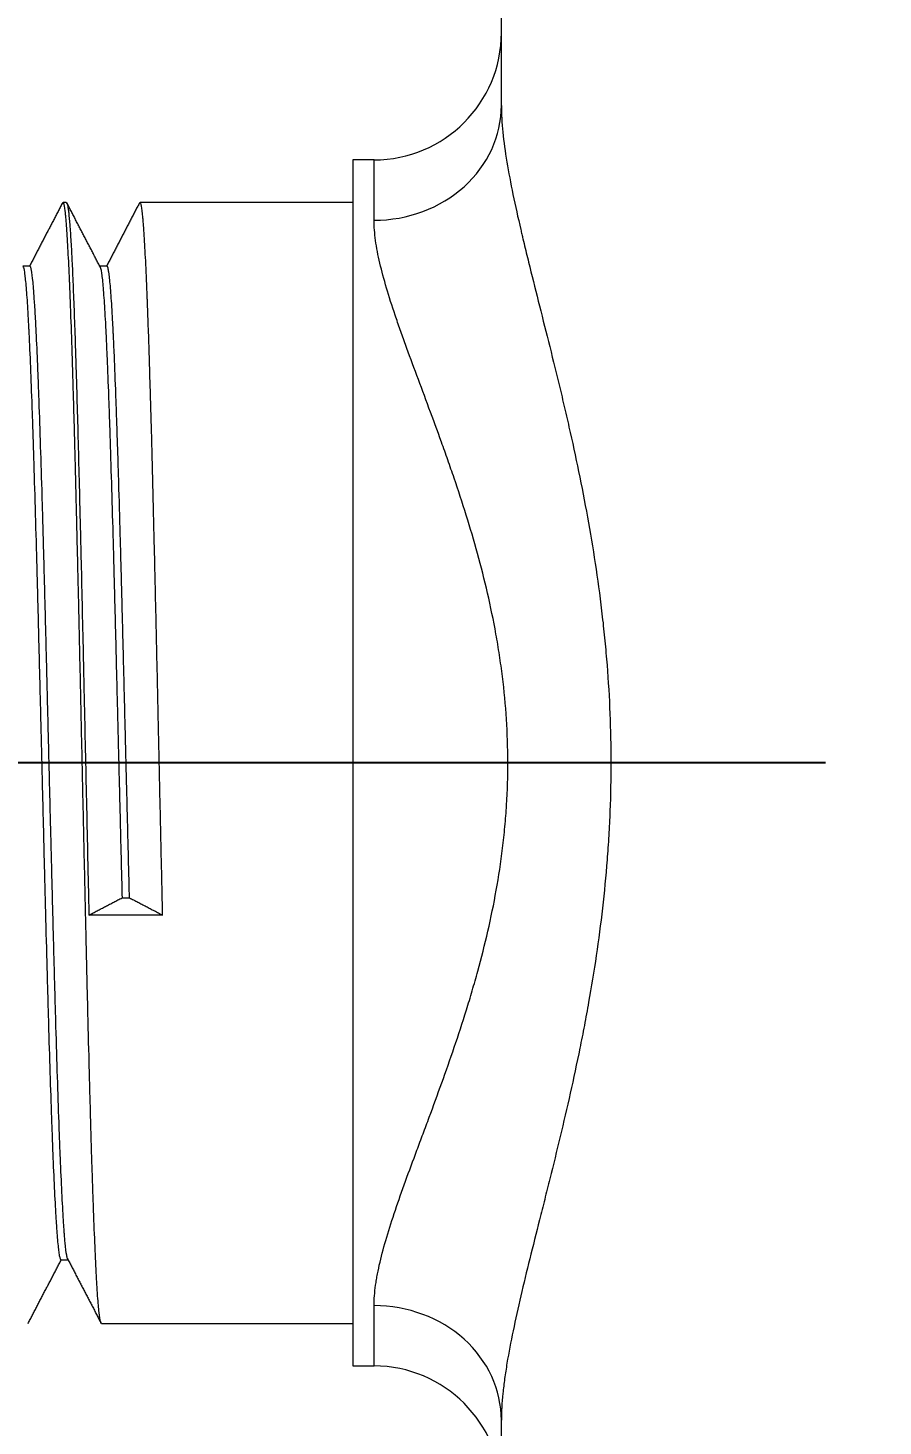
# Model space of a CAD drawing. Extents: x 10170 to 11010, y -16669 to -16075.
# Drawn here: x 10324.44 to 10344.58, y -16364.84 to -16331.92 of the extents above; entities that cross this region are included whole.
import ezdxf

# ---------------------------------------------------------------- set-up
doc = ezdxf.new("R2010")
doc.units = 0
doc.header["$MEASUREMENT"] = 0
doc.linetypes.add('CENTER2', pattern=[28.575, 19.05, -3.175, 3.175, -3.175])
doc.linetypes.add('HIDDEN2', pattern=[4.7625, 3.175, -1.5875])
doc.layers.get('DEFPOINTS').update_dxf_attribs({"linetype": 'CONTINUOUS'})
doc.layers.add('1', color=4, linetype='HIDDEN2', lineweight=13)
doc.layers.add('5', color=2, linetype='CONTINUOUS', lineweight=9)
doc.layers.add('CENTER', color=1, linetype='CENTER2')
doc.styles.get("Standard").update_dxf_attribs({"font": 'Gulim.ttf'})
doc.dimstyles.new('STANDARD$0', dxfattribs={"dimtxt": 3.5, "dimasz": 2.5, "dimexe": 0.7, "dimexo": 0.7, "dimgap": 0.5, "dimtad": 3, "dimdec": 4, "dimdsep": 46, "dimtxsty": 'Standard', "dimcen": 0, "dimclrd": 2, "dimclre": 2, "dimclrt": 4, "dimadec": 0, "dimazin": 0, "dimtp": 0.2, "dimtm": 0.1, "dimtfac": 0.5, "dimtdec": 4, "dimtmove": 1, "dimatfit": 3, "dimfxl": 0, "dimtolj": 1, "dimarcsym": 0})

# ---------------------------------------------------------------- blocks, each defined once
blk = doc.blocks.new('*D34')
at = {"layer": '5', "color": 2, "lineweight": -2}
for p, q in [((10249.09, -16381.773), (10249.09, -16320.671)), ((10335.59, -16331.323), (10335.59, -16320.671)), ((10251.59, -16321.371), (10333.09, -16321.371))]:
    blk.add_line(p, q, dxfattribs=at)
at = {"layer": '5', "color": 2}
for points in [[(10251.59, -16320.954), (10251.59, -16321.787), (10249.09, -16321.371)], [(10333.09, -16320.954), (10333.09, -16321.787), (10335.59, -16321.371)]]:
    blk.add_solid(points, dxfattribs=at)
at = {"layer": 'DEFPOINTS', "color": 0}
for p in [(10335.59, -16321.371), (10335.59, -16332.023), (10249.09, -16382.473)]:
    blk.add_point(p, dxfattribs=at)
at = {"layer": '5', "color": 4, "insert": (10294.159, -16319.076), "char_height": 3.5, "attachment_point": 5}
blk.add_mtext('\\A1;86.5', dxfattribs=at)
blk = doc.blocks.new('*D10')
at = {"layer": '5', "color": 2, "lineweight": -2}
for p, q in [((10480.405, -16348.923), (10480.405, -16396.321)), ((10335.59, -16386.338), (10335.59, -16396.321)), ((10338.09, -16395.621), (10477.905, -16395.621))]:
    blk.add_line(p, q, dxfattribs=at)
at = {"layer": '5', "color": 2}
for points in [[(10338.09, -16395.204), (10338.09, -16396.037), (10335.59, -16395.621)], [(10477.905, -16395.204), (10477.905, -16396.037), (10480.405, -16395.621)]]:
    blk.add_solid(points, dxfattribs=at)
at = {"layer": 'DEFPOINTS', "color": 0}
for p in [(10480.405, -16348.223), (10335.59, -16385.638), (10480.405, -16395.621)]:
    blk.add_point(p, dxfattribs=at)
at = {"layer": '5', "color": 4, "insert": (10409.255, -16393.322), "char_height": 3.5, "attachment_point": 5}
blk.add_mtext('\\A1;144.8', dxfattribs=at)
blk = doc.blocks.new('*D13')
at = {"layer": '5', "color": 2, "lineweight": -2}
for p, q in [((10342.526, -16199.223), (10316.595, -16199.223)), ((10317.295, -16346.723), (10317.295, -16201.723)), ((10341.642, -16349.223), (10316.595, -16349.223))]:
    blk.add_line(p, q, dxfattribs=at)
at = {"layer": '5', "color": 2}
for points in [[(10316.879, -16201.723), (10317.712, -16201.723), (10317.295, -16199.223)], [(10316.879, -16346.723), (10317.712, -16346.723), (10317.295, -16349.223)]]:
    blk.add_solid(points, dxfattribs=at)
at = {"layer": 'DEFPOINTS', "color": 0}
for p in [(10317.295, -16199.223), (10343.226, -16199.223), (10342.342, -16349.223)]:
    blk.add_point(p, dxfattribs=at)
at = {"layer": '5', "color": 4, "insert": (10313.128, -16266.878), "char_height": 3.5, "attachment_point": 5, "rotation": 90}
blk.add_mtext('\\A1;150~200', dxfattribs=at)

msp = doc.modelspace()

# ---------------------------------------------------------------- linework, layer by layer
at = {"layer": '1', "color": 7, "linetype": 'Continuous', "lineweight": 18}
for p, q in [((10335.5905, -16333.74418), (10335.5905, -16214.70157)), ((10332.5905, -16335.02287), (10332.0905, -16335.02287)), ((10332.0905, -16335.02287), (10332.0905, -16349.22287)), ((10325.34001, -16336.02287), (10325.26238, -16336.02287)), ((10332.0905, -16336.02287), (10327.07673, -16336.02287)), ((10324.48154, -16337.52287), (10324.31352, -16337.52287)), ((10326.29573, -16337.52287), (10326.12777, -16337.52287)), ((10332.0905, -16349.22287), (10332.0905, -16363.42287)), ((10326.65369, -16352.39857), (10326.8289, -16352.39857)), ((10327.60979, -16352.80571), (10325.8728, -16352.80571)), ((10325.21373, -16360.92287), (10325.38175, -16360.92287)), ((10326.16941, -16362.42287), (10332.0905, -16362.42287)), ((10332.0905, -16363.42287), (10332.5905, -16363.42287)), ((10335.5905, -16369.22287), (10335.5905, -16364.70157))]:
    msp.add_line(p, q, dxfattribs=at)
at = {"layer": '1', "color": 1, "linetype": 'Continuous', "lineweight": 13}
for p, q in [((10332.5905, -16336.44395), (10332.5905, -16335.02287)), ((10332.5905, -16363.42287), (10332.5905, -16362.00179))]:
    msp.add_line(p, q, dxfattribs=at)
at = {"layer": '1', "color": 7, "linetype": 'Continuous', "lineweight": 18}
for centre, start, end in [((10332.5905, -16332.02287), 270, 0), ((10332.5905, -16366.42287), 0, 90)]:
    msp.add_arc(centre, 3, start, end, dxfattribs=at)
at = {"layer": '1', "color": 1, "linetype": 'Continuous', "lineweight": 13}
for centre, start_param, end_param in [((10332.5905, -16333.74418), 4.71238898, 6.28318531), ((10332.5905, -16364.70157), 0, 1.57079633)]:
    msp.add_ellipse(centre, major_axis=(3, 0), ratio=0.89992413, start_param=start_param, end_param=end_param, dxfattribs=at)
for points, knots in [([(10335.5905, -16333.74418), (10335.5905, -16333.94176), (10335.60281, -16334.15192), (10335.6473, -16334.59532), (10335.6795, -16334.82857), (10335.76008, -16335.31675), (10335.80847, -16335.5717), (10335.91836, -16336.10246), (10335.97986, -16336.37827), (10336.05491, -16336.70007), (10336.06333, -16336.736), (10336.08031, -16336.80806), (10336.10597, -16336.91647), (10336.16718, -16337.17164), (10336.22171, -16337.3941), (10336.33298, -16337.84388), (10336.41012, -16338.15022), (10336.56777, -16338.77555), (10336.6483, -16339.09453), (10336.81038, -16339.74506), (10336.89195, -16340.07662), (10336.99315, -16340.49903), (10337.01335, -16340.58392), (10337.05364, -16340.75449), (10337.07373, -16340.84016), (10337.1336, -16341.09768), (10337.17306, -16341.27024), (10337.28964, -16341.79056), (10337.36499, -16342.14097), (10337.50897, -16342.84895), (10337.64622, -16343.56409), (10337.82615, -16344.65891), (10337.92507, -16345.40415), (10337.9792, -16345.87496), (10337.98964, -16345.96937), (10338.00973, -16346.15871), (10338.01938, -16346.25371), (10338.04704, -16346.53888), (10338.06375, -16346.72909), (10338.10853, -16347.30007), (10338.15392, -16348.06223), (10338.17728, -16349.20808), (10338.16247, -16349.97373), (10338.14001, -16350.54862), (10338.13064, -16350.74036), (10338.11378, -16351.02814), (10338.10769, -16351.12409), (10338.09463, -16351.31546), (10338.05975, -16351.79295), (10338.01398, -16352.26574), (10337.92823, -16353.01643), (10337.8791, -16353.38889), (10337.76992, -16354.12823), (10337.70987, -16354.49511), (10337.6129, -16355.04136), (10337.57943, -16355.22277), (10337.52767, -16355.49387), (10337.51015, -16355.58412), (10337.47469, -16355.76395), (10337.45675, -16355.85353), (10337.36608, -16356.29974), (10337.29047, -16356.65135), (10337.13528, -16357.34422), (10337.05569, -16357.68548), (10336.89469, -16358.35787), (10336.81327, -16358.68899), (10336.69145, -16359.17807), (10336.65089, -16359.33983), (10336.59035, -16359.58055), (10336.57022, -16359.66048), (10336.53009, -16359.81967), (10336.51009, -16359.89898), (10336.41061, -16360.29358), (10336.33322, -16360.60092), (10336.18527, -16361.1989), (10336.11471, -16361.48954), (10335.983, -16362.05376), (10335.92185, -16362.32733), (10335.81189, -16362.85665), (10335.76308, -16363.1124), (10335.70174, -16363.48173), (10335.68328, -16363.60245), (10335.65897, -16363.7798), (10335.65143, -16363.83829), (10335.63754, -16363.954), (10335.63121, -16364.01111), (10335.60283, -16364.29232), (10335.5905, -16364.50395), (10335.5905, -16364.70157)], [0, 0, 0, 0, 0.03125, 0.03125, 0.0625, 0.0625, 0.09375, 0.09375, 0.125, 0.125, 0.12890625, 0.12890625, 0.1328125, 0.140625, 0.15625, 0.15625, 0.1875, 0.1875, 0.21875, 0.21875, 0.25, 0.25, 0.2578125, 0.2578125, 0.265625, 0.265625, 0.28125, 0.28125, 0.3125, 0.3125, 0.34375, 0.375, 0.40625, 0.40625, 0.4140625, 0.4140625, 0.421875, 0.421875, 0.4375, 0.4375, 0.46875, 0.5, 0.53125, 0.53125, 0.546875, 0.546875, 0.5546875, 0.5546875, 0.5625, 0.59375, 0.59375, 0.625, 0.625, 0.65625, 0.65625, 0.671875, 0.671875, 0.6796875, 0.6796875, 0.6875, 0.6875, 0.71875, 0.71875, 0.75, 0.75, 0.78125, 0.78125, 0.796875, 0.796875, 0.8046875, 0.8046875, 0.8125, 0.8125, 0.84375, 0.84375, 0.875, 0.875, 0.90625, 0.90625, 0.9375, 0.9375, 0.953125, 0.953125, 0.9609375, 0.9609375, 0.96875, 0.96875, 1, 1, 1, 1]), ([(10332.5905, -16362.00179), (10332.5905, -16361.85197), (10332.60323, -16361.69146), (10332.63321, -16361.47758), (10332.63991, -16361.43414), (10332.65099, -16361.36799), (10332.65486, -16361.34577), (10332.66291, -16361.30107), (10332.68384, -16361.1887), (10332.70871, -16361.07313), (10332.77521, -16360.78979), (10332.82863, -16360.59293), (10332.95036, -16360.18377), (10333.01869, -16359.97147), (10333.16742, -16359.53157), (10333.24785, -16359.30397), (10333.41824, -16358.83327), (10333.50821, -16358.59017), (10333.62511, -16358.27629), (10333.64871, -16358.21301), (10333.69631, -16358.08544), (10333.72032, -16358.02115), (10333.79262, -16357.82744), (10333.84127, -16357.69698), (10333.98811, -16357.30155), (10334.08716, -16357.03256), (10334.28495, -16356.48338), (10334.38369, -16356.20318), (10334.57821, -16355.63086), (10334.67399, -16355.33873), (10334.81331, -16354.8908), (10334.85903, -16354.73986), (10334.92623, -16354.51089), (10334.94842, -16354.43409), (10334.99214, -16354.28013), (10335.01369, -16354.20293), (10335.11977, -16353.81573), (10335.27889, -16353.18876), (10335.41139, -16352.54587), (10335.5279, -16351.89439), (10335.57815, -16351.56435), (10335.63955, -16351.06229), (10335.65768, -16350.89377), (10335.68115, -16350.63915), (10335.68832, -16350.55426), (10335.70134, -16350.38463), (10335.7072, -16350.29986), (10335.73314, -16349.87624), (10335.75344, -16349.19989), (10335.73128, -16348.52639), (10335.68846, -16347.8543), (10335.65671, -16347.51896), (10335.60478, -16347.10065), (10335.59378, -16347.01703), (10335.57058, -16346.84988), (10335.55836, -16346.76624), (10335.52012, -16346.51661), (10335.4925, -16346.35174), (10335.40383, -16345.86154), (10335.337, -16345.54061), (10335.1909, -16344.90938), (10335.11164, -16344.59908), (10334.94356, -16343.98821), (10334.85474, -16343.68764), (10334.67027, -16343.09555), (10334.57462, -16342.80403), (10334.45246, -16342.44496), (10334.4279, -16342.37342), (10334.37855, -16342.23086), (10334.35377, -16342.15983), (10334.27942, -16341.94828), (10334.22976, -16341.80901), (10334.081, -16341.39634), (10333.98214, -16341.12804), (10333.78761, -16340.60435), (10333.69195, -16340.34895), (10333.50638, -16339.85063), (10333.41648, -16339.60771), (10333.28798, -16339.2526), (10333.24621, -16339.13578), (10333.18542, -16338.96287), (10333.16545, -16338.90556), (10333.1263, -16338.7921), (10333.10712, -16338.73593), (10333.01332, -16338.45795), (10332.94492, -16338.24461), (10332.82386, -16337.83577), (10332.7712, -16337.64027), (10332.68432, -16337.26719), (10332.65008, -16337.08961), (10332.60318, -16336.75281), (10332.5905, -16336.59358), (10332.5905, -16336.44395)], [0, 0, 0, 0, 0.03125, 0.03125, 0.0390625, 0.0390625, 0.04296875, 0.04296875, 0.046875, 0.0625, 0.0625, 0.09375, 0.09375, 0.125, 0.125, 0.15625, 0.15625, 0.1875, 0.1875, 0.1953125, 0.1953125, 0.203125, 0.203125, 0.21875, 0.21875, 0.25, 0.25, 0.28125, 0.28125, 0.3125, 0.3125, 0.328125, 0.328125, 0.3359375, 0.3359375, 0.34375, 0.34375, 0.375, 0.40625, 0.40625, 0.4375, 0.4375, 0.453125, 0.453125, 0.4609375, 0.4609375, 0.46875, 0.46875, 0.5, 0.53125, 0.53125, 0.5625, 0.5625, 0.5703125, 0.5703125, 0.578125, 0.578125, 0.59375, 0.59375, 0.625, 0.625, 0.65625, 0.65625, 0.6875, 0.6875, 0.71875, 0.71875, 0.7265625, 0.7265625, 0.734375, 0.734375, 0.75, 0.75, 0.78125, 0.78125, 0.8125, 0.8125, 0.84375, 0.84375, 0.859375, 0.859375, 0.8671875, 0.8671875, 0.875, 0.875, 0.90625, 0.90625, 0.9375, 0.9375, 0.96875, 0.96875, 1, 1, 1, 1])]:
    msp.add_open_spline(points, degree=3, knots=knots, dxfattribs=at)
at = {"layer": '1', "color": 7, "linetype": 'Continuous', "lineweight": 18}
for points, degree in [([(10325.25439, -16336.02652), (10324.86457, -16336.77472), (10324.47467, -16337.52286)], 2), ([(10326.14046, -16337.54722), (10325.74416, -16336.7868), (10325.34794, -16336.02631)], 2), ([(10327.07081, -16336.02239), (10326.67991, -16336.77263), (10326.28893, -16337.52287)], 2), ([(10325.8728, -16352.80571), (10326.65369, -16352.39857)], 1), ([(10326.8289, -16352.39857), (10327.60979, -16352.80571)], 1), ([(10324.43957, -16362.42188), (10324.83008, -16361.67237), (10325.22067, -16360.92288)], 2), ([(10325.37008, -16360.90047), (10325.76645, -16361.66104), (10326.16273, -16362.42163)], 2)]:
    msp.add_open_spline(points, degree=degree, dxfattribs=at)
for points, knots in [([(10326.15727, -16362.41115), (10326.15322, -16362.40327), (10326.14919, -16362.39144), (10326.13423, -16362.33298), (10326.12332, -16362.26153), (10326.10123, -16362.06154), (10326.09004, -16361.933), (10326.07732, -16361.75516), (10326.0759, -16361.73493), (10326.07307, -16361.69358), (10326.06883, -16361.6303), (10326.06462, -16361.56332), (10326.05623, -16361.42449), (10326.0507, -16361.32542), (10326.03425, -16361.00904), (10326.0234, -16360.77258), (10326.00144, -16360.24876), (10325.99033, -16359.9614), (10325.97761, -16359.60842), (10325.9762, -16359.56879), (10325.97337, -16359.48896), (10325.96914, -16359.36827), (10325.96491, -16359.24476), (10325.95648, -16358.99402), (10325.95088, -16358.82191), (10325.93425, -16358.2909), (10325.9234, -16357.91741), (10325.90701, -16357.32795), (10325.90152, -16357.12658), (10325.89324, -16356.81709), (10325.88908, -16356.66049), (10325.88489, -16356.50107), (10325.88209, -16356.39415), (10325.88069, -16356.34034), (10325.86806, -16355.85413), (10325.8568, -16355.40964), (10325.84, -16354.725), (10325.83441, -16354.49379), (10325.82333, -16354.02538), (10325.81783, -16353.78818), (10325.80958, -16353.42783), (10325.80545, -16353.24653), (10325.80131, -16353.0635), (10325.79855, -16352.9411), (10325.79717, -16352.87967), (10325.79024, -16352.57194), (10325.78471, -16352.32475), (10325.76809, -16351.58028), (10325.75694, -16351.08008), (10325.74012, -16350.324), (10325.7345, -16350.07101), (10325.72326, -16349.56307), (10325.71765, -16349.3081), (10325.70092, -16348.54039), (10325.69002, -16348.034), (10325.66813, -16347.03167), (10325.65714, -16346.53572), (10325.64044, -16345.79965), (10325.63484, -16345.5556), (10325.62641, -16345.19153), (10325.62218, -16345.00999), (10325.61794, -16344.82921), (10325.61512, -16344.70886), (10325.61371, -16344.64876), (10325.60103, -16344.11032), (10325.59005, -16343.64656), (10325.56821, -16342.74772), (10325.55731, -16342.31263), (10325.5407, -16341.68162), (10325.53513, -16341.47489), (10325.52671, -16341.17031), (10325.5239, -16341.0697), (10325.51966, -16340.92018), (10325.51824, -16340.87055), (10325.51541, -16340.77189), (10325.514, -16340.72291), (10325.50128, -16340.28533), (10325.49011, -16339.91891), (10325.4682, -16339.22972), (10325.45736, -16338.90695), (10325.44087, -16338.45577), (10325.43534, -16338.31089), (10325.42698, -16338.10199), (10325.42417, -16338.03376), (10325.41995, -16337.93355), (10325.41855, -16337.90052), (10325.41573, -16337.83538), (10325.41432, -16337.80325), (10325.40166, -16337.51796), (10325.39041, -16337.29201), (10325.36825, -16336.89381), (10325.35738, -16336.72155), (10325.34095, -16336.50383), (10325.33545, -16336.43806), (10325.32852, -16336.36451), (10325.32713, -16336.35023), (10325.32434, -16336.32255), (10325.32295, -16336.30913), (10325.31875, -16336.2703), (10325.31596, -16336.2463), (10325.30198, -16336.13556), (10325.29078, -16336.07658), (10325.27403, -16336.03136), (10325.26846, -16336.02352), (10325.26271, -16336.02288), (10325.26249, -16336.02287), (10325.26226, -16336.02287)], [0, 0, 0, 0, 0.01368643, 0.01368643, 0.05087775, 0.05087775, 0.08806907, 0.08806907, 0.09271798, 0.09271798, 0.09736689, 0.10666472, 0.10666472, 0.12526038, 0.12526038, 0.1624517, 0.1624517, 0.19964302, 0.19964302, 0.20429193, 0.20429193, 0.20894085, 0.21823868, 0.21823868, 0.23683433, 0.23683433, 0.27402565, 0.27402565, 0.29262131, 0.29262131, 0.30191914, 0.30656805, 0.30656805, 0.31121697, 0.31121697, 0.34840829, 0.34840829, 0.36700395, 0.36700395, 0.3855996, 0.3855996, 0.39489743, 0.39954635, 0.39954635, 0.40419526, 0.40419526, 0.42279092, 0.42279092, 0.45998224, 0.45998224, 0.4785779, 0.4785779, 0.49717356, 0.49717356, 0.53436487, 0.53436487, 0.57155619, 0.57155619, 0.59015185, 0.59015185, 0.59944968, 0.60409859, 0.60409859, 0.60874751, 0.60874751, 0.64593883, 0.64593883, 0.68313014, 0.68313014, 0.7017258, 0.7017258, 0.71102363, 0.71102363, 0.71567255, 0.71567255, 0.72032146, 0.72032146, 0.75751278, 0.75751278, 0.79470409, 0.79470409, 0.81329975, 0.81329975, 0.82259758, 0.82259758, 0.8272465, 0.8272465, 0.83189541, 0.83189541, 0.86908673, 0.86908673, 0.90627805, 0.90627805, 0.92487371, 0.92487371, 0.92952262, 0.92952262, 0.93417153, 0.93417153, 0.94346936, 0.94346936, 0.98066068, 0.98066068, 0.99925634, 0.99925634, 1, 1, 1, 1]), ([(10325.35321, -16336.03642), (10325.3586, -16336.04769), (10325.36398, -16336.06602), (10325.3716, -16336.10192), (10325.3738, -16336.11348), (10325.37821, -16336.13887), (10325.38481, -16336.18039), (10325.39141, -16336.23207), (10325.40463, -16336.34881), (10325.42233, -16336.54002), (10325.44017, -16336.80157), (10325.45347, -16337.02448), (10325.45788, -16337.10324), (10325.46449, -16337.2282), (10325.4667, -16337.27099), (10325.47, -16337.33689), (10325.47111, -16337.35914), (10325.47331, -16337.40411), (10325.4832, -16337.60864), (10325.49301, -16337.83268), (10325.51054, -16338.26095), (10325.51935, -16338.49007), (10325.5371, -16338.97818), (10325.54604, -16339.23717), (10325.55722, -16339.57999), (10325.56057, -16339.68427), (10325.56392, -16339.79072), (10325.56615, -16339.86217), (10325.56726, -16339.89817), (10325.57283, -16340.07905), (10325.57723, -16340.22652), (10325.59037, -16340.67703), (10325.59904, -16340.98815), (10325.61648, -16341.63153), (10325.62524, -16341.96378), (10325.64295, -16342.64953), (10325.65189, -16343.00302), (10325.66314, -16343.45857), (10325.66539, -16343.55047), (10325.66989, -16343.73485), (10325.67212, -16343.82736), (10325.67881, -16344.10587), (10325.68323, -16344.29283), (10325.69639, -16344.85753), (10325.7137, -16345.62061), (10325.73117, -16346.40372), (10325.74444, -16346.99867), (10325.74889, -16347.19825), (10325.7556, -16347.49957), (10325.75785, -16347.60033), (10325.76122, -16347.75196), (10325.76235, -16347.80262), (10325.7646, -16347.90387), (10325.77473, -16348.35936), (10325.78481, -16348.81341), (10325.80242, -16349.61839), (10325.81108, -16350.01978), (10325.82845, -16350.82036), (10325.83716, -16351.21954), (10325.85041, -16351.81662), (10325.85485, -16352.01537), (10325.86381, -16352.41228), (10325.8683, -16352.60959), (10325.8728, -16352.80571)], [0, 0, 0, 0, 0.03140295, 0.03140295, 0.04414764, 0.04414764, 0.05689234, 0.08238174, 0.08238174, 0.13336053, 0.18433932, 0.18433932, 0.20982872, 0.20982872, 0.22257342, 0.22257342, 0.22894577, 0.22894577, 0.23531811, 0.28629691, 0.28629691, 0.3372757, 0.3372757, 0.38825449, 0.38825449, 0.40099919, 0.40737154, 0.40737154, 0.41374389, 0.41374389, 0.43923328, 0.43923328, 0.49021208, 0.49021208, 0.54119087, 0.54119087, 0.59216966, 0.59216966, 0.60491436, 0.60491436, 0.61765906, 0.61765906, 0.64314845, 0.64314845, 0.69412725, 0.74510604, 0.74510604, 0.77059543, 0.77059543, 0.78334013, 0.78334013, 0.78971248, 0.78971248, 0.79608483, 0.84706362, 0.84706362, 0.89804242, 0.89804242, 0.94902121, 0.94902121, 0.9745106, 0.9745106, 1, 1, 1, 1]), ([(10327.60979, -16352.80571), (10327.59871, -16352.31304), (10327.58765, -16351.81656), (10327.56535, -16350.81622), (10327.55412, -16350.31236), (10327.53728, -16349.55099), (10327.53168, -16349.29626), (10327.52472, -16348.97666), (10327.52332, -16348.91266), (10327.52055, -16348.78489), (10327.51639, -16348.59346), (10327.51226, -16348.40274), (10327.49852, -16347.76854), (10327.48759, -16347.2661), (10327.46548, -16346.27093), (10327.45429, -16345.7782), (10327.44157, -16345.22949), (10327.44016, -16345.16857), (10327.43732, -16345.04701), (10327.43308, -16344.86533), (10327.42886, -16344.68561), (10327.42045, -16344.32875), (10327.4149, -16344.09429), (10327.39841, -16343.40105), (10327.38757, -16342.9524), (10327.36565, -16342.08205), (10327.35456, -16341.66035), (10327.34186, -16341.20167), (10327.34045, -16341.15092), (10327.33763, -16341.05021), (10327.33339, -16340.90018), (10327.32917, -16340.75322), (10327.32073, -16340.46335), (10327.31513, -16340.2755), (10327.29844, -16339.72792), (10327.28757, -16339.38408), (10327.27118, -16338.90016), (10327.26571, -16338.74417), (10327.25743, -16338.51829), (10327.25328, -16338.40737), (10327.2491, -16338.29953), (10327.24631, -16338.22832), (10327.24491, -16338.19303), (10327.2323, -16337.8792), (10327.22108, -16337.62777), (10327.19872, -16337.17796), (10327.18765, -16336.97958), (10327.17122, -16336.72191), (10327.16575, -16336.64268), (10327.1575, -16336.53401), (10327.15336, -16336.48221), (10327.14921, -16336.43428), (10327.14643, -16336.40319), (10327.14504, -16336.38809), (10327.13253, -16336.25651), (10327.1214, -16336.16938), (10327.09906, -16336.0528), (10327.08786, -16336.02334), (10327.07669, -16336.02287), (10327.0766, -16336.02287), (10327.07652, -16336.02287)], [0, 0, 0, 0, 0.06246875, 0.06246875, 0.1249375, 0.1249375, 0.15617187, 0.15617187, 0.16398046, 0.16398046, 0.17178906, 0.18740625, 0.18740625, 0.24987499, 0.24987499, 0.31234374, 0.31234374, 0.32015234, 0.32015234, 0.32796093, 0.34357812, 0.34357812, 0.37481249, 0.37481249, 0.43728124, 0.43728124, 0.49974999, 0.49974999, 0.50755858, 0.50755858, 0.51536717, 0.53098436, 0.53098436, 0.56221874, 0.56221874, 0.62468748, 0.62468748, 0.65592186, 0.65592186, 0.67153904, 0.67934764, 0.67934764, 0.68715623, 0.68715623, 0.74962498, 0.74962498, 0.81209373, 0.81209373, 0.8433281, 0.8433281, 0.85894529, 0.86675388, 0.86675388, 0.87456248, 0.87456248, 0.93703123, 0.93703123, 0.99949997, 0.99949997, 1, 1, 1, 1]), ([(10324.31951, -16337.53438), (10324.33033, -16337.55398), (10324.34112, -16337.59863), (10324.35359, -16337.67872), (10324.35507, -16337.6887), (10324.35803, -16337.70952), (10324.36247, -16337.7421), (10324.36692, -16337.77866), (10324.37581, -16337.85702), (10324.38174, -16337.91624), (10324.39954, -16338.11457), (10324.41144, -16338.27424), (10324.42906, -16338.55511), (10324.4349, -16338.65565), (10324.4437, -16338.81702), (10324.44663, -16338.87258), (10324.45105, -16338.95859), (10324.45253, -16338.98769), (10324.45548, -16339.0466), (10324.45695, -16339.07642), (10324.47019, -16339.34812), (10324.48195, -16339.61304), (10324.50563, -16340.18828), (10324.51755, -16340.49861), (10324.53532, -16340.99871), (10324.54122, -16341.17119), (10324.54859, -16341.3942), (10324.55007, -16341.43917), (10324.55301, -16341.52952), (10324.55741, -16341.6658), (10324.56181, -16341.80434), (10324.57643, -16342.27109), (10324.5881, -16342.66027), (10324.6117, -16343.46959), (10324.62362, -16343.88973), (10324.63854, -16344.43479), (10324.64153, -16344.5448), (10324.646, -16344.71133), (10324.64749, -16344.76708), (10324.65046, -16344.87871), (10324.65194, -16344.93463), (10324.65932, -16345.21476), (10324.66516, -16345.44056), (10324.68265, -16346.12289), (10324.69428, -16346.58437), (10324.71782, -16347.5204), (10324.72975, -16347.99495), (10324.74328, -16348.53645), (10324.74478, -16348.59672), (10324.74778, -16348.71706), (10324.75227, -16348.89741), (10324.75673, -16349.0773), (10324.76561, -16349.43647), (10324.77145, -16349.67511), (10324.78891, -16350.38862), (10324.80049, -16350.86111), (10324.8181, -16351.56504), (10324.82402, -16351.79888), (10324.83295, -16352.14841), (10324.83594, -16352.26472), (10324.84045, -16352.43887), (10324.84195, -16352.49687), (10324.84496, -16352.61244), (10324.84646, -16352.67005), (10324.85997, -16353.18696), (10324.87191, -16353.6353), (10324.88957, -16354.29122), (10324.89544, -16354.50709), (10324.90723, -16354.93319), (10324.9131, -16355.14169), (10324.93073, -16355.75352), (10324.94252, -16356.1434), (10324.96624, -16356.88773), (10324.97818, -16357.24219), (10324.99296, -16357.66252), (10324.99591, -16357.74544), (10325.00182, -16357.90897), (10325.00476, -16357.9892), (10325.01356, -16358.2251), (10325.0194, -16358.37611), (10325.03692, -16358.8107), (10325.04864, -16359.07593), (10325.07232, -16359.55768), (10325.08429, -16359.77421), (10325.09923, -16360.01323), (10325.1022, -16360.05923), (10325.10811, -16360.14757), (10325.11105, -16360.18992), (10325.11983, -16360.3116), (10325.12565, -16360.38554), (10325.14312, -16360.58615), (10325.15478, -16360.69168), (10325.17254, -16360.80744), (10325.17849, -16360.83893), (10325.18748, -16360.87528), (10325.19048, -16360.88558), (10325.19499, -16360.89827), (10325.1965, -16360.90204), (10325.1995, -16360.90863), (10325.201, -16360.91146), (10325.20627, -16360.91979), (10325.21002, -16360.9228), (10325.21375, -16360.92289)], [0, 0, 0, 0, 0.03676096, 0.03676096, 0.04171264, 0.04171264, 0.04666431, 0.05656765, 0.05656765, 0.07637434, 0.07637434, 0.11598771, 0.11598771, 0.1357944, 0.1357944, 0.14569775, 0.14569775, 0.15064942, 0.15064942, 0.15560109, 0.15560109, 0.19521446, 0.19521446, 0.23482784, 0.23482784, 0.25463453, 0.25463453, 0.2595862, 0.2595862, 0.26453787, 0.27444121, 0.27444121, 0.31405459, 0.31405459, 0.35366796, 0.35366796, 0.36357131, 0.36357131, 0.36852298, 0.36852298, 0.37347465, 0.37347465, 0.39328134, 0.39328134, 0.43289471, 0.43289471, 0.47250809, 0.47250809, 0.47745976, 0.47745976, 0.48241143, 0.49231477, 0.49231477, 0.51212146, 0.51212146, 0.55173483, 0.55173483, 0.57154152, 0.57154152, 0.58144487, 0.58144487, 0.58639654, 0.58639654, 0.59134821, 0.59134821, 0.63096158, 0.63096158, 0.65076827, 0.65076827, 0.67057496, 0.67057496, 0.71018833, 0.71018833, 0.74980171, 0.74980171, 0.75970505, 0.75970505, 0.76960839, 0.76960839, 0.78941508, 0.78941508, 0.82902846, 0.82902846, 0.86864183, 0.86864183, 0.87854517, 0.87854517, 0.88844852, 0.88844852, 0.90825521, 0.90825521, 0.94786858, 0.94786858, 0.96767527, 0.96767527, 0.97757861, 0.97757861, 0.98253028, 0.98253028, 0.98748196, 0.98748196, 1, 1, 1, 1]), ([(10325.3749, -16360.90971), (10325.3738, -16360.90759), (10325.37271, -16360.90521), (10325.37012, -16360.89896), (10325.36862, -16360.89487), (10325.36114, -16360.87204), (10325.35519, -16360.84619), (10325.33732, -16360.74637), (10325.32537, -16360.65019), (10325.30725, -16360.46176), (10325.30119, -16360.39157), (10325.29206, -16360.27505), (10325.28749, -16360.21398), (10325.28293, -16360.14864), (10325.27988, -16360.10413), (10325.27836, -16360.08138), (10325.26468, -16359.87261), (10325.25285, -16359.66038), (10325.2291, -16359.18468), (10325.21718, -16358.9212), (10325.19905, -16358.48724), (10325.19144, -16358.29833), (10325.18379, -16358.09907), (10325.18072, -16358.01854), (10325.17919, -16357.97783), (10325.1746, -16357.85487), (10325.17155, -16357.77167), (10325.15637, -16357.34958), (10325.14455, -16356.99253), (10325.12086, -16356.24064), (10325.10897, -16355.84581), (10325.09384, -16355.32814), (10325.0908, -16355.22339), (10325.0847, -16355.01144), (10325.08163, -16354.90408), (10325.07246, -16354.58038), (10325.06636, -16354.36196), (10325.05424, -16353.91998), (10325.04823, -16353.69643), (10325.03631, -16353.24427), (10325.03039, -16353.01565), (10325.01261, -16352.32219), (10325.00071, -16351.84978), (10324.98705, -16351.30654), (10324.98553, -16351.24596), (10324.98248, -16351.1248), (10324.97791, -16350.94304), (10324.97335, -16350.76127), (10324.96423, -16350.39769), (10324.95207, -16349.91284), (10324.94001, -16349.42783), (10324.92804, -16348.94275), (10324.91618, -16348.45759), (10324.90429, -16347.97228), (10324.89531, -16347.60823), (10324.89231, -16347.48688), (10324.88778, -16347.30483), (10324.88627, -16347.24417), (10324.88325, -16347.12326), (10324.88174, -16347.06297), (10324.86815, -16346.52177), (10324.85605, -16346.05081), (10324.83791, -16345.35909), (10324.83186, -16345.13097), (10324.81983, -16344.67967), (10324.81386, -16344.45649), (10324.80491, -16344.12546), (10324.80043, -16343.96089), (10324.79594, -16343.79775), (10324.79294, -16343.6893), (10324.79144, -16343.63521), (10324.78393, -16343.36587), (10324.77794, -16343.15528), (10324.75994, -16342.53778), (10324.74789, -16342.14507), (10324.72369, -16341.397), (10324.71156, -16341.04164), (10324.69804, -16340.66351), (10324.69654, -16340.6218), (10324.69353, -16340.53898), (10324.69203, -16340.49786), (10324.68753, -16340.37581), (10324.68454, -16340.2961), (10324.67558, -16340.06187), (10324.66963, -16339.91225), (10324.65174, -16339.48262), (10324.63975, -16339.22178), (10324.62159, -16338.86882), (10324.61551, -16338.75757), (10324.60639, -16338.60046), (10324.60182, -16338.52434), (10324.59726, -16338.45194), (10324.59422, -16338.4045), (10324.59271, -16338.38124), (10324.57912, -16338.17628), (10324.56731, -16338.02444), (10324.54353, -16337.7794), (10324.53157, -16337.6862), (10324.51338, -16337.59093), (10324.50728, -16337.56662), (10324.49962, -16337.54575), (10324.49809, -16337.54205), (10324.49503, -16337.53563), (10324.49044, -16337.52747), (10324.48589, -16337.52365), (10324.48234, -16337.52292), (10324.48181, -16337.52286), (10324.48128, -16337.52287)], [0, 0, 0, 0, 0.00367513, 0.00367513, 0.0087236, 0.0087236, 0.02891746, 0.02891746, 0.06930518, 0.06930518, 0.08949904, 0.08949904, 0.09959597, 0.10464443, 0.10464443, 0.1096929, 0.1096929, 0.15008062, 0.15008062, 0.19046834, 0.19046834, 0.2106622, 0.21571066, 0.21571066, 0.22075913, 0.22075913, 0.23085606, 0.23085606, 0.27124378, 0.27124378, 0.3116315, 0.3116315, 0.32172843, 0.32172843, 0.33182536, 0.33182536, 0.35201922, 0.35201922, 0.37221308, 0.37221308, 0.39240694, 0.39240694, 0.43279466, 0.43279466, 0.43784312, 0.43784312, 0.44289159, 0.45298852, 0.45298852, 0.47318238, 0.49337624, 0.49337624, 0.5135701, 0.53376396, 0.53376396, 0.54386089, 0.54386089, 0.54890935, 0.54890935, 0.55395782, 0.55395782, 0.59434554, 0.59434554, 0.6145394, 0.6145394, 0.63473326, 0.63473326, 0.64483019, 0.64987865, 0.64987865, 0.65492712, 0.65492712, 0.67512098, 0.67512098, 0.7155087, 0.7155087, 0.75589642, 0.75589642, 0.76094488, 0.76094488, 0.76599335, 0.76599335, 0.77609028, 0.77609028, 0.79628414, 0.79628414, 0.83667186, 0.83667186, 0.85686572, 0.85686572, 0.86696265, 0.87201111, 0.87201111, 0.87705958, 0.87705958, 0.9174473, 0.9174473, 0.95783502, 0.95783502, 0.97802888, 0.97802888, 0.98307734, 0.98307734, 0.98812581, 0.99822274, 0.99822274, 1, 1, 1, 1]), ([(10326.13539, -16337.53744), (10326.1429, -16337.55275), (10326.15039, -16337.58017), (10326.16089, -16337.63534), (10326.16383, -16337.65263), (10326.16827, -16337.6814), (10326.16976, -16337.69146), (10326.17272, -16337.71246), (10326.1742, -16337.7234), (10326.18161, -16337.78033), (10326.18754, -16337.83294), (10326.20533, -16338.01153), (10326.21724, -16338.15819), (10326.24085, -16338.50633), (10326.25248, -16338.7078), (10326.26574, -16338.96645), (10326.26722, -16338.99564), (10326.27016, -16339.0547), (10326.27458, -16339.1444), (10326.27899, -16339.2374), (10326.28782, -16339.42774), (10326.29371, -16339.56042), (10326.31143, -16339.97557), (10326.32332, -16340.27509), (10326.34113, -16340.75861), (10326.34706, -16340.9255), (10326.35591, -16341.1846), (10326.35885, -16341.27242), (10326.36328, -16341.40638), (10326.36475, -16341.4514), (10326.36769, -16341.54188), (10326.36916, -16341.58737), (10326.38237, -16341.99903), (10326.39401, -16342.38087), (10326.41752, -16343.1754), (10326.42938, -16343.5881), (10326.44727, -16344.23065), (10326.45324, -16344.44876), (10326.46069, -16344.72643), (10326.46218, -16344.78223), (10326.46515, -16344.89394), (10326.46959, -16345.06183), (10326.47399, -16345.23066), (10326.48863, -16345.79551), (10326.50022, -16346.25402), (10326.52366, -16347.18404), (10326.53551, -16347.65556), (10326.55048, -16348.25329), (10326.55348, -16348.37326), (10326.558, -16348.55384), (10326.5595, -16348.61409), (10326.5625, -16348.73439), (10326.564, -16348.7945), (10326.57146, -16349.09476), (10326.57737, -16349.33416), (10326.59493, -16350.05002), (10326.60648, -16350.52413), (10326.62985, -16351.46609), (10326.64167, -16351.93395), (10326.65369, -16352.39857)], [0, 0, 0, 0, 0.04397739, 0.04397739, 0.06104922, 0.06104922, 0.06958513, 0.06958513, 0.07812105, 0.07812105, 0.11226472, 0.11226472, 0.18055204, 0.18055204, 0.24883937, 0.24883937, 0.25737529, 0.25737529, 0.26591121, 0.28298304, 0.28298304, 0.3171267, 0.3171267, 0.38541403, 0.38541403, 0.4195577, 0.4195577, 0.43662953, 0.43662953, 0.44516545, 0.44516545, 0.45370136, 0.45370136, 0.52198869, 0.52198869, 0.59027602, 0.59027602, 0.62441969, 0.62441969, 0.6329556, 0.6329556, 0.64149152, 0.65856335, 0.65856335, 0.72685068, 0.72685068, 0.79513801, 0.79513801, 0.81220984, 0.81220984, 0.82074576, 0.82074576, 0.82928168, 0.82928168, 0.86342534, 0.86342534, 0.93171267, 0.93171267, 1, 1, 1, 1]), ([(10326.8289, -16352.39857), (10326.81687, -16351.92498), (10326.80487, -16351.44765), (10326.78071, -16350.48577), (10326.76855, -16350.00121), (10326.75339, -16349.39093), (10326.74885, -16349.2075), (10326.74433, -16349.02355), (10326.74131, -16348.9008), (10326.73981, -16348.83932), (10326.73228, -16348.53217), (10326.72631, -16348.28804), (10326.70845, -16347.56028), (10326.69657, -16347.08128), (10326.67254, -16346.13546), (10326.66038, -16345.66863), (10326.64665, -16345.15051), (10326.64513, -16345.09304), (10326.64208, -16344.97829), (10326.64055, -16344.921), (10326.63599, -16344.75003), (10326.63297, -16344.63706), (10326.62396, -16344.30112), (10326.61801, -16344.08114), (10326.60021, -16343.43292), (10326.58836, -16343.01635), (10326.57034, -16342.41484), (10326.5643, -16342.21824), (10326.55517, -16341.92929), (10326.55212, -16341.83397), (10326.546, -16341.64533), (10326.54292, -16341.5519), (10326.53375, -16341.27648), (10326.52767, -16341.09888), (10326.51566, -16340.75542), (10326.50972, -16340.58956), (10326.49194, -16340.1094), (10326.48013, -16339.81245), (10326.46211, -16339.40223), (10326.45606, -16339.27136), (10326.44843, -16339.11532), (10326.4469, -16339.08446), (10326.44384, -16339.02368), (10326.43925, -16338.93389), (10326.43468, -16338.84821), (10326.42555, -16338.68226), (10326.41948, -16338.57884), (10326.40745, -16338.38618), (10326.40149, -16338.29694), (10326.38369, -16338.05043), (10326.37187, -16337.91426), (10326.35682, -16337.78024), (10326.3538, -16337.75525), (10326.34924, -16337.72053), (10326.34772, -16337.70943), (10326.34468, -16337.68822), (10326.34316, -16337.6781), (10326.33556, -16337.62995), (10326.32949, -16337.59918), (10326.3141, -16337.54044), (10326.30481, -16337.52275), (10326.2956, -16337.52286)], [0, 0, 0, 0, 0.06771394, 0.06771394, 0.13542788, 0.13542788, 0.15235636, 0.1608206, 0.1608206, 0.16928485, 0.16928485, 0.20314181, 0.20314181, 0.27085575, 0.27085575, 0.33856969, 0.33856969, 0.34703393, 0.34703393, 0.35549818, 0.35549818, 0.37242666, 0.37242666, 0.40628363, 0.40628363, 0.47399757, 0.47399757, 0.50785454, 0.50785454, 0.52478302, 0.52478302, 0.54171151, 0.54171151, 0.57556847, 0.57556847, 0.60942544, 0.60942544, 0.67713938, 0.67713938, 0.71099635, 0.71099635, 0.71946059, 0.71946059, 0.72792484, 0.74485332, 0.74485332, 0.77871029, 0.77871029, 0.81256726, 0.81256726, 0.8802812, 0.8802812, 0.89720968, 0.89720968, 0.90567392, 0.90567392, 0.91413817, 0.91413817, 0.94799513, 0.94799513, 1, 1, 1, 1])]:
    msp.add_open_spline(points, degree=3, knots=knots, dxfattribs=at)
at = {"layer": 'CENTER', "color": 1, "linetype": 'CENTER2'}
msp.add_line((10343.22623, -16349.22287), (10310.43055, -16349.22287), dxfattribs=at)

# ---------------------------------------------------------------- dimensions: what is measured, and where the dimension line sits
at = {"layer": '5'}
dim = msp.add_linear_dim(base=(10317.29531, -16199.22287), p1=(10342.3417, -16349.22287), p2=(10343.22623, -16199.22287), angle=90, text='<>~200', dimstyle='STANDARD$0', override={"dimfxl": 1.25, "dimtfill": 1}, dxfattribs=at)
dim.commit()
dim.dimension.update_dxf_attribs({"geometry": '*D13', "text_midpoint": (10315.42742, -16266.87848), "dimtype": 128})
dim = msp.add_linear_dim(base=(10335.5905, -16321.37059), p1=(10249.0905, -16382.47287), p2=(10335.5905, -16332.02287), dimstyle='STANDARD$0', dxfattribs=at)
dim.commit()
dim.dimension.update_dxf_attribs({"geometry": '*D34', "text_midpoint": (10294.15944, -16321.37059), "dimtype": 160})
dim = msp.add_linear_dim(base=(10480.40534, -16395.62078), p1=(10335.5905, -16385.63792), p2=(10480.40534, -16348.22288), text='144.8', dimstyle='STANDARD$0', dxfattribs=at)
dim.commit()
dim.dimension.update_dxf_attribs({"geometry": '*D10', "text_midpoint": (10409.25532, -16395.62078), "dimtype": 128})

doc.saveas('drawing.dxf')
